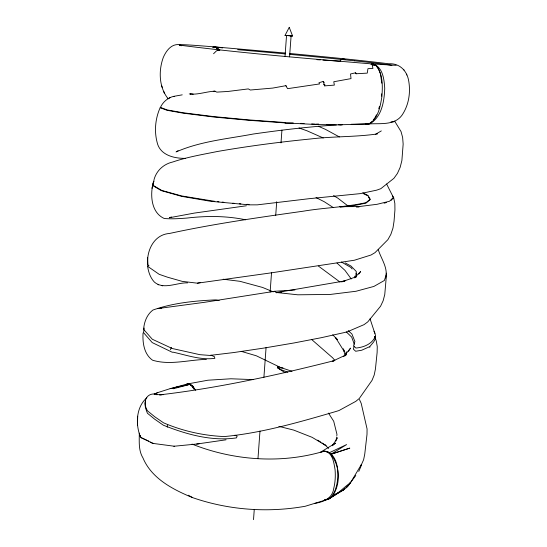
<?xml version="1.0" encoding="UTF-8"?>
<svg xmlns="http://www.w3.org/2000/svg" width="547" height="547" viewBox="0 0 547 547"><rect width="100%" height="100%" fill="white"/><g stroke="black" fill="none" stroke-linecap="round" stroke-linejoin="round"><path stroke-width="0.82" d="M139.3 433.135C139.3 441.456 138.384 450.441 142.938 457.873C151.362 477.975 171.587 488.765 190.609 496.833M189.255 93.92C197.658 95.075 206.397 91.493 214.93 91.178L216.79 92.122L227.914 91.465L248.297 88.908L250.314 90.016L272.762 88.074L285.821 85.701L287.585 88.676L319.578 83.944L318.942 82.761L323.27 81.414L323.961 82.282L323.858 84.313L324.692 85.879L334.361 85.106L333.779 81.749L351.01 78.611L350.531 73.982L355.523 72.819L356.603 73.729L367.269 73.12L367.94 68.655L372.945 68.423L372.206 65.332L374.558 65.312L372.199 63.972L375.864 65.414C383.146 73.749 382.592 85.893 381.956 96.265C380.322 106.05 378.476 117.844 369.546 123.731L365.799 124.012M278.02 366.647L277.999 368.028L277.356 367.748L278.02 366.647L279.107 366.504M346.258 354.36L346.285 351.865L345.766 355.106M143.054 333.014C142.48 342.723 144.011 354.176 152.531 360.193C169.898 365.54 188.667 359.789 206.376 359.4M140.278 436.513C135.417 424.041 136.114 407.084 146.828 397.785M137.7 416.233L137.461 425.149M167.286 427.18L167.389 425.128M153.447 181.795C149.987 194.226 150.801 212.421 164.203 218.485C171.724 219.176 179.266 218.609 186.787 218.089C206.397 215.771 226.273 215.757 245.671 219.805M381.505 96.204L381.662 93.81M355.051 277.52L355.16 275.968L354.9 277.555M285.014 56.512L286.532 35.507L288.317 35.603L291.107 35.87L289.561 56.84M253.521 519.65L254.266 509.421M257.999 458.283L259.989 431.009M263.907 377.307L266.081 347.475M270.122 292.077L271.551 272.474M275.715 215.368L276.714 201.727M281.001 142.917L281.931 130.131M361.075 465.381L363.618 459.726L364.746 454.154L367.003 434.4L367.071 428.957L361.191 403.317L359.42 399.495M324.692 85.879L324.809 84.395L323.858 84.313M161.652 308.419L157.474 308.617L204.421 302.32L274.703 291.271L276.214 292.474L297.828 294.806L330.313 294.436L356.008 291.264L373.902 286.43L384.397 280.467L386.558 273.609L384.76 294.525L383.153 300.727L380.589 306.19L367.762 321.903L364.042 324.644L347.208 331.851L343.776 332.679L321.287 337.697L293.992 342.962L263.9 348.07L233.815 352.541L209.768 355.427L199.799 354.668L172.278 348.507L152.305 339.249L143.608 329.362C144.135 322.06 146.904 314.573 152.921 310.046C172.784 303.004 194.411 300.836 215.402 299.886L217.18 300.016M147.656 257.651L147.943 264.939L148.996 265.808M336.836 435.658L336.959 434.352L333.718 421.265L328.46 413.088M144.182 328.05L143.54 332.617L152.223 342.593L172.271 352.261L173.078 352.179C186.766 355.126 200.646 360.241 214.848 358.347L214.458 356.706L210.978 355.153M350.094 482.994C342.853 488.006 335.044 497.189 325.458 499.814M214.93 91.178L213.248 91.328M335.913 440.991L336.713 436.964M152.011 188.359L152.545 186.096M385.614 277.924C388.404 268.003 380.972 258.663 378.244 249.569M378.777 108.73L379.468 106.371M354.21 346.128L353.328 349.109L355.673 351.263L361.676 350.244L369.314 346.819L369.861 347.277L369.963 346.395L373.786 341.8L375.358 338.778L374.763 336.378L376.329 341.157L377.259 346.661L377.122 352.521L375.44 368.999L374.216 374.982L372.028 380.356L359.317 398.448L355.844 401.334L338.949 410.558L335.66 411.57C299.209 422.161 262.136 433.005 224.263 436.568C203.347 435.644 182.787 431.084 163.532 422.817L154.685 416.718L147.553 410.893C142.644 403.344 145.187 392.958 155.642 393.977L156.955 394.537M361.157 465.347L361.464 464.382L351.27 481.428L348.152 485.681L345.868 487.432M145.55 400.951C144.1 404.883 146.097 409.881 147.416 413.238L154.548 419.084L163.389 425.224C186.336 434.332 211.641 441.518 236.489 437.88L237.124 436.157L234.923 435.173M170.432 349.765L171.348 347.386M154.008 179.717C156.387 170.63 163.697 164.018 172.811 161.98C187.286 157.051 202.431 154.521 217.378 151.498C248.263 146.117 279.36 142.063 310.552 138.972C332.829 136.285 355.365 137.14 377.574 133.906M349.923 483.227L350.135 482.727M358.757 471.418L361.013 466.304M375.447 116.99L376.439 114.781M153.946 180.592L152.75 185.146L161.782 190.452L181.686 195.949L214.807 201.351M153.919 180.982L152.729 185.542L161.283 190.616L181.659 196.359L210.54 201.282L249.076 204.852L257.275 204.852L309.034 198.705L360.234 193.631L376.664 190.158L380.801 188.694L393.908 178.329L397.416 173.447L400.144 167.389L401.888 160.551L403.153 144.114L402.64 137.482L401.026 131.56L394.674 121.147L393.902 121.79L390.975 121.899M285.883 35.541L285.042 35.391L289.24 27.35L292.59 35.993L290.389 35.876M195.566 390.25L192.592 385.84L188.818 384.11L187.689 383.919L186.424 384.685M348.439 351.338L350.565 348.118L343.646 356.623M315.845 124.484L318.436 124.586L318.703 124.183L315.845 124.484L285.049 122.911L248.495 120.272L213.651 116.996L183.149 113.161L167.088 110.309L160.278 107.752C162.65 102.268 167.553 97.92 173.358 96.422L182.233 94.843M332.432 445.49L337.663 437.757M331.482 496.56C340.378 486.768 341.786 452.595 323.995 451.241M332.056 496.614C340.972 484.553 340.227 465.887 330.791 454.318L346.607 444.581L329.219 452.779L328.043 451.754M373.28 120.06L375.01 117.598M360.986 465.49L361.546 464.697M358.764 274.088L360.644 271.531L354.408 277.876M343.66 489.777L344.596 488.587L343.721 489.75L328.337 499.028L324.966 499.89M355.776 475.534L347.065 487.179L343.748 489.722L330.682 497.414C333.137 496.416 324.022 501.503 331.058 497.373L328.337 499.028M391.139 200.4L393.519 197.693L386.599 183.99M339.796 61.278L341.437 59.459L343.578 58.748L344.87 59.438M213.556 53.743L216.571 50.782L219.614 49.907M344.877 355.912L346.025 354.907L332.234 361.348M332.303 445.737L335.598 443.097L320.501 452.212M355.174 277.678L356.405 276.714L341.629 281.869L345.082 280.85L276.262 292.645M371.782 121.769L369.246 123.718L366.052 124.142L369.95 123.718C381.956 116.805 384.261 101.017 384.732 88.354C384.172 79.575 382.955 67.055 373.047 64.033M335.461 494.112L328.973 498.953L329.882 498.344M173.235 388.76L189.823 384.425M170.343 97.4L168.168 98.802C158.979 87.438 158.384 70.836 163.293 57.462C165.932 51.315 170.698 44.451 178.137 44.553C190.281 44.772 202.376 46.016 214.486 46.851L217.323 48.027L219.34 50.338M330.661 497.428L334.053 495.507L332.781 496.143M176.736 151.54L178.103 150.678M330.326 497.606L330.231 497.647M375.55 134.282L381.314 130.911M190.028 384.623C189.241 383.721 191.04 385.259 191.498 386.038L192.127 385.881L194.431 388.855M334.996 494.461L343.721 489.75M185.645 384.773L187.231 384.001L188.818 384.11L186.924 384.117L173.871 387.645M327.509 451.774L324.439 451.193M185.242 384.972L187.108 384.049M154.179 394.216L157.782 392.589L170.151 388.65L189.447 384.309L188.606 384.213L189.959 384.185L192.592 385.84L193.864 389.061L191.847 385.977M189.337 384.377L170.151 388.65M154.261 394.168L157.782 392.589M176.052 151.97C200.38 141.242 227.415 138.897 253.309 134.015C280.885 130.09 308.556 126.713 336.371 124.996M214.15 47.398L215.238 46.933L222.663 47.91M327.332 498.919L331.051 497.394L330.388 497.585M148.675 441.244L152.483 443.343L174.527 446.263M332.788 361.225L334.771 360.5C277.09 375.119 218.732 387.987 159.58 394.879L161.905 394.749M171.443 216.981L169.338 217.74L194.452 213.07L246.403 205.775M324.761 451.063L327.181 451.658M330.791 454.318L349.786 448.123L331.14 454.208M314.416 503.459C323.154 502.091 332.426 498.536 333.697 488.628C335.236 482.481 335.598 476.116 335.085 469.811C333.909 463.036 332.808 451.76 323.94 451.254C281.179 464.082 233.295 460.547 192.031 444.089M212.974 47.295L214.417 46.864M324.754 499.821L325.246 499.746M213.18 47.302L214.711 46.864L217.323 48.027M321.192 452.02L323.94 451.254M384.117 203.176L386.414 202.547M396.172 65.332L372.972 63.999L371.187 64.286L372.746 63.985M189.529 384.336L188.606 384.213M324.344 500.156L327.072 499.575L305.233 506.262C267.709 512.942 228.639 510.098 192.592 497.626L188.312 495.226M371.324 64.334L372.972 63.999L375.974 65.421L378.538 68.847L380.206 73.305M212.968 47.158C215.552 46.358 217.959 48.717 219.901 50.037M362.825 192.852L367.967 195.423L370.196 199.17L366.052 202.643C345.444 207.272 324.193 207.655 303.373 211.176C258.594 217.508 213.74 223.846 169.522 233.46C153.194 234.56 145.789 252.201 147.902 266.498L159.184 274.327L167.546 277.206L182.199 281.37L197.385 283.182L200.51 282.56M371.044 64.32L372.192 64.108M187.689 383.919L207.949 380.213L230.916 378.777L253.295 379.618M196.66 444.048L226.055 439.809M197.385 283.182L271.134 272.864L354.408 260.228L371.03 255.005L374.975 252.673L387.878 239.682L390.873 234.328L392.978 228.051L394.038 221.268L394.934 209.945L394.852 203.457L393.573 197.228L389.519 201.255L377.081 204.298L359.099 206.561L339.584 206.704M187.607 282.874C176.845 282.409 163.601 290.136 154.281 281.985C150.35 277.705 148.469 272.098 147.622 266.444M356.418 207.074L359.044 207.026M276.201 292.748L277.794 292.57M279.387 292.399L281.787 292.139M189.18 384.432L189.289 384.397M274.703 291.271L294.901 289.965M340.384 207.074L353.116 205.788L366.005 203.101L370.141 199.628L368.555 197.248M199.129 443.802L173.857 446.256M354.477 60.813L333.321 58.611A106.002 1.73 5.3 0 0 289.534 54.338M340.549 124.463L342.183 124.572L339.694 124.757L366.278 124.135C377.97 122.795 393.751 126.378 401.881 115.362C408.684 105.516 410.722 92.935 408.759 81.25C407.187 70.925 399.707 63.062 388.808 63.773C355.782 59.732 322.655 56.614 289.541 53.449M323.961 82.282L323.345 82.317L323.27 81.414M342.142 124.928L318.436 124.586M338.196 124.702L342.183 124.572M351.201 124.278L369.416 123.725M282.977 367.871L277.972 368.015L280.194 369.444L287.77 372.158M365.649 124.142L366.018 124.135M155.847 394.654L163.457 394.661M356.603 73.729L355.817 73.715L355.523 72.819M217.015 300.371L219.197 300.419M326.703 124.442L334.108 124.641M372.199 63.972L372.89 64.006M315.886 124.114L318.47 124.224M285.042 35.391L292.59 35.993M246.977 204.318L249.111 204.421M293.233 122.959L285.062 123.164L285.09 122.528L248.529 119.882L213.686 116.6L183.177 112.764L167.115 109.92L160.305 107.369C155.41 118.063 154.11 130.712 157.071 142.145C159.786 155.068 173.919 158.514 185.31 158.356M300.782 123.349L304.139 123.519M311.687 123.902L315.045 124.073M316.986 59.671L320.385 59.896M322.942 60.067L339.947 61.202M372.664 63.985C308.118 58.611 243.518 53.291 179.259 45.107L181.351 45.784M214.766 46.885L285.302 53.045M239.271 203.757L240.865 203.887M217.268 201.604L218.909 201.775M222.191 202.11L223.832 202.281M232.865 203.204L234.506 203.375M223.197 279.223L239.948 281.308L262.539 287.442L273.268 291.872M193.221 94.159L190.39 93.749L190.554 94.385M286.532 35.507L287.038 35.603M140.661 436.991L140.1 435.638L140.969 437.579L148.36 441.053M174.281 96.566L173.96 96.614M289.24 27.35L289.616 27.377M278.861 426.352L293.739 430.106L312.063 437.306L326.231 445.75M148.531 441.114L141.064 437.627M161.987 285.63L162.753 285.849M292.002 371.304L280.385 367.413L256.372 355.803L241.22 351.345M157.953 284.625L158.623 284.823M167.546 98.289L168.483 98.597M299.004 127.957L306.97 130.781L323.243 137.981M192.592 497.626L191.218 496.963M150.213 442.092L153.7 443.528M318.327 126.241L325.321 129.304L339.372 136.921M216.092 47.582L217.036 47.999L218.766 50.303M216.215 47.644L217.036 47.999L216.544 47.958L217.938 50.098M363.509 193.672L367.919 195.881M190.219 384.773L190.965 385.143M316.043 197.576L324.248 201.72L333.403 207.648M345.225 262.929L350.969 266.027L356.268 271.469L356.118 276.112M333.547 195.635L337.827 198.137L348.22 206.137M341.472 262.047L350.853 267.428L352.124 268.967M317.725 440.13L320.563 442.003M321.978 442.94L325.527 445.285M278.047 368.076L285.035 372.705M285.821 85.701L286.313 86.05M318.504 266.136L340.049 282.081M311.482 339.359L332.672 357.841L334.812 360.418M392.363 196.106L393.676 197.474M348.207 330.62L351.926 334.019L354.9 341.485L353.581 345.909L355.919 348.042C363.96 347.324 372.644 343.872 375.611 335.701L370.039 318.744M336.973 263.039L344.979 270.382L351.242 278.949M324.494 444.417L328.597 448.424M332.74 334.778L337.376 339.632M337.403 339.646L335.742 337.855L344.261 351.564M346.265 331.872L351.687 337.102L354.278 344.207M216.885 47.992L218.294 50.126M403.624 69.414L404.035 70.057M406.366 74.18L406.879 75.001M374.011 331.25L375.016 333.321M344.261 350.942L343.352 348.877L345.075 355.208M386.196 273.144L386.613 274.163M163.717 91.356L164.456 93.53M161.55 85.407L162.227 87.424M380.486 74.05L381.799 83.192M356.111 273.192L356.37 276.112M237.644 49.688A106.002 1.73 5.3 0 1 285.295 53.941M354.463 60.806A106.002 1.73 5.3 0 1 391.932 65.421M348.152 485.681L349.67 483.637L348.118 485.743"/></g></svg>
